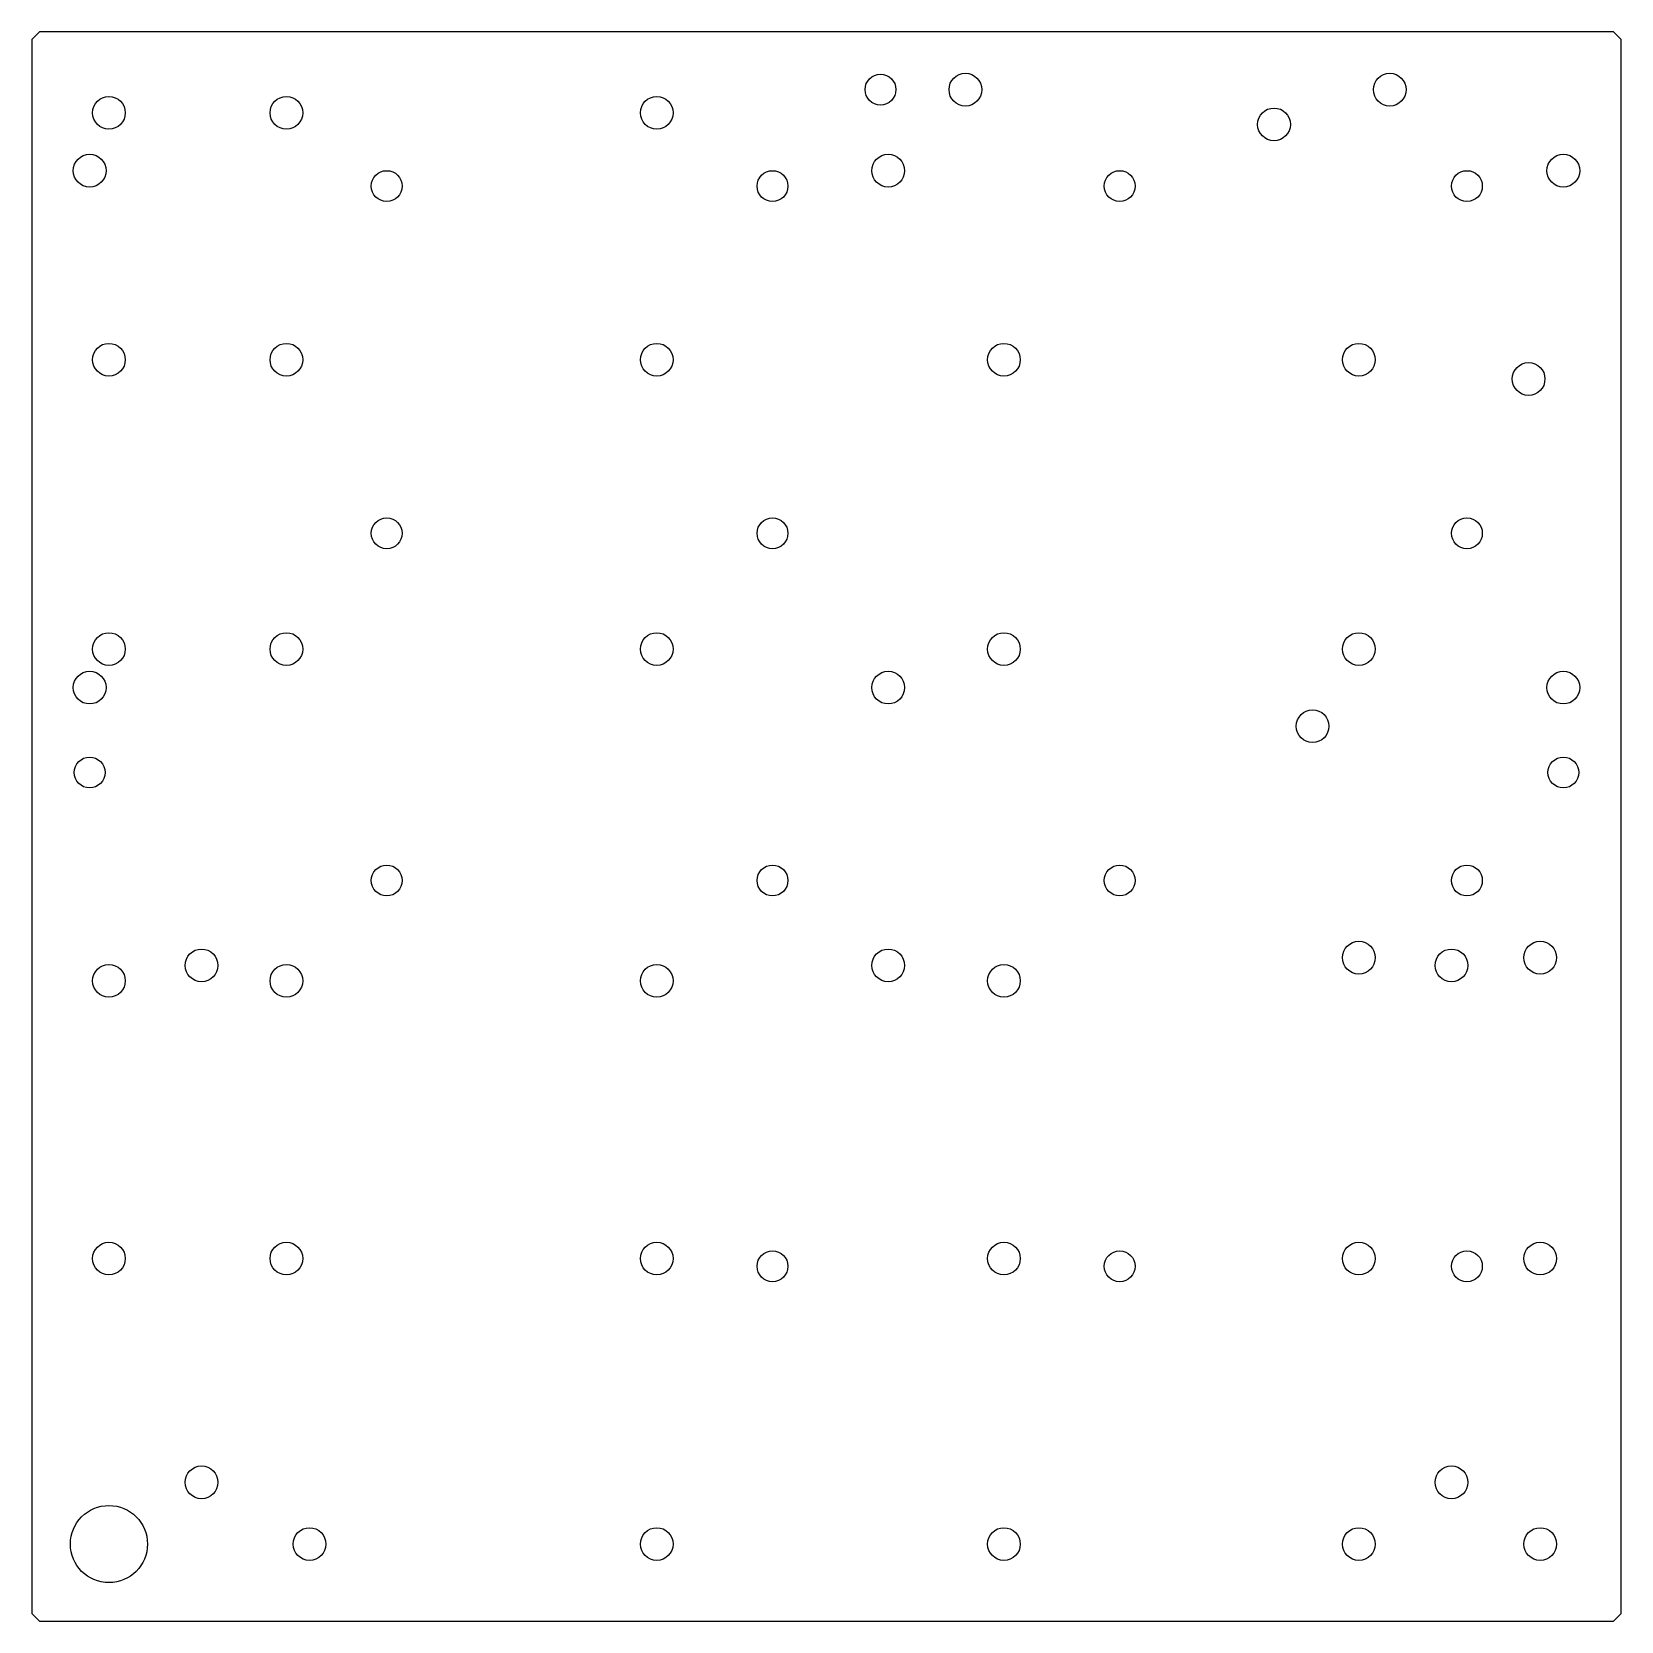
# Model space of a CAD drawing. Header units: millimetres. Extents: x -103 to 103, y -103 to 103.
import ezdxf

# ---------------------------------------------------------------- set-up
doc = ezdxf.new("R2010")
doc.units = ezdxf.units.MM
doc.layers.get('0').update_dxf_attribs({"linetype": 'CONTINUOUS'})

msp = doc.modelspace()

# ---------------------------------------------------------------- linework, layer by layer
msp.add_lwpolyline([(102, -103), (103, -102), (103, 102), (102, 103), (-102, 103), (-103, 102), (-103, -102), (-102, -103)], close=True)
msp.add_lwpolyline([(102, -103), (103, -102), (103, 102), (102, 103), (-102, 103), (-103, 102), (-103, -102), (-102, -103)], close=True)
for centre, radius in [((7, 95.5), 2), ((7, 95.5), 2), ((18, 95.5), 2.12), ((18, 95.5), 2.12), ((73, 95.5), 2.12), ((73, 95.5), 2.12), ((-93, 92.5), 2.12), ((-93, 92.5), 2.12), ((-70, 92.5), 2.12), ((-70, 92.5), 2.12), ((-22, 92.5), 2.12), ((-22, 92.5), 2.12), ((58, 91), 2.12), ((58, 91), 2.12), ((-95.5, 85), 2.12), ((-95.5, 85), 2.12), ((8, 85), 2.12), ((8, 85), 2.12), ((95.5, 85), 2.12), ((95.5, 85), 2.12), ((-57, 83), 2), ((-57, 83), 2), ((-7, 83), 2), ((-7, 83), 2), ((38, 83), 2), ((38, 83), 2), ((83, 83), 2), ((83, 83), 2), ((-93, 60.5), 2.12), ((-93, 60.5), 2.12), ((-70, 60.5), 2.12), ((-70, 60.5), 2.12), ((-22, 60.5), 2.12), ((-22, 60.5), 2.12), ((23, 60.5), 2.12), ((23, 60.5), 2.12), ((69, 60.5), 2.12), ((69, 60.5), 2.12), ((91, 58), 2.12), ((91, 58), 2.12), ((-57, 38), 2), ((-57, 38), 2), ((-7, 38), 2), ((-7, 38), 2), ((83, 38), 2), ((83, 38), 2), ((-93, 23), 2.12), ((-93, 23), 2.12), ((-70, 23), 2.12), ((-70, 23), 2.12), ((-22, 23), 2.12), ((-22, 23), 2.12), ((23, 23), 2.12), ((23, 23), 2.12), ((69, 23), 2.12), ((69, 23), 2.12), ((-95.5, 18), 2.12), ((-95.5, 18), 2.12), ((8, 18), 2.12), ((8, 18), 2.12), ((95.5, 18), 2.12), ((95.5, 18), 2.12), ((63, 13), 2.12), ((63, 13), 2.12), ((-95.5, 7), 2), ((-95.5, 7), 2), ((95.5, 7), 2), ((95.5, 7), 2), ((-57, -7), 2), ((-57, -7), 2), ((-7, -7), 2), ((-7, -7), 2), ((38, -7), 2), ((38, -7), 2), ((83, -7), 2), ((83, -7), 2), ((-81, -18), 2.12), ((-81, -18), 2.12), ((8, -18), 2.12), ((8, -18), 2.12), ((69, -17), 2.12), ((69, -17), 2.12), ((81, -18), 2.12), ((81, -18), 2.12), ((92.5, -17), 2.12), ((92.5, -17), 2.12), ((-93, -20), 2.12), ((-93, -20), 2.12), ((-70, -20), 2.12), ((-70, -20), 2.12), ((-22, -20), 2.12), ((-22, -20), 2.12), ((23, -20), 2.12), ((23, -20), 2.12), ((-93, -56), 2.12), ((-93, -56), 2.12), ((-70, -56), 2.12), ((-70, -56), 2.12), ((-22, -56), 2.12), ((-22, -56), 2.12), ((-7, -57), 2), ((-7, -57), 2), ((23, -56), 2.12), ((23, -56), 2.12), ((38, -57), 2), ((38, -57), 2), ((69, -56), 2.12), ((69, -56), 2.12), ((83, -57), 2), ((83, -57), 2), ((92.5, -56), 2.12), ((92.5, -56), 2.12), ((-81, -85), 2.12), ((-81, -85), 2.12), ((81, -85), 2.12), ((81, -85), 2.12), ((-93, -93), 5), ((-93, -93), 5), ((-67, -93), 2.12), ((-67, -93), 2.12), ((-22, -93), 2.12), ((-22, -93), 2.12), ((23, -93), 2.12), ((23, -93), 2.12), ((69, -93), 2.12), ((69, -93), 2.12), ((92.5, -93), 2.12), ((92.5, -93), 2.12)]:
    msp.add_circle(centre, radius)

doc.saveas('drawing.dxf')
